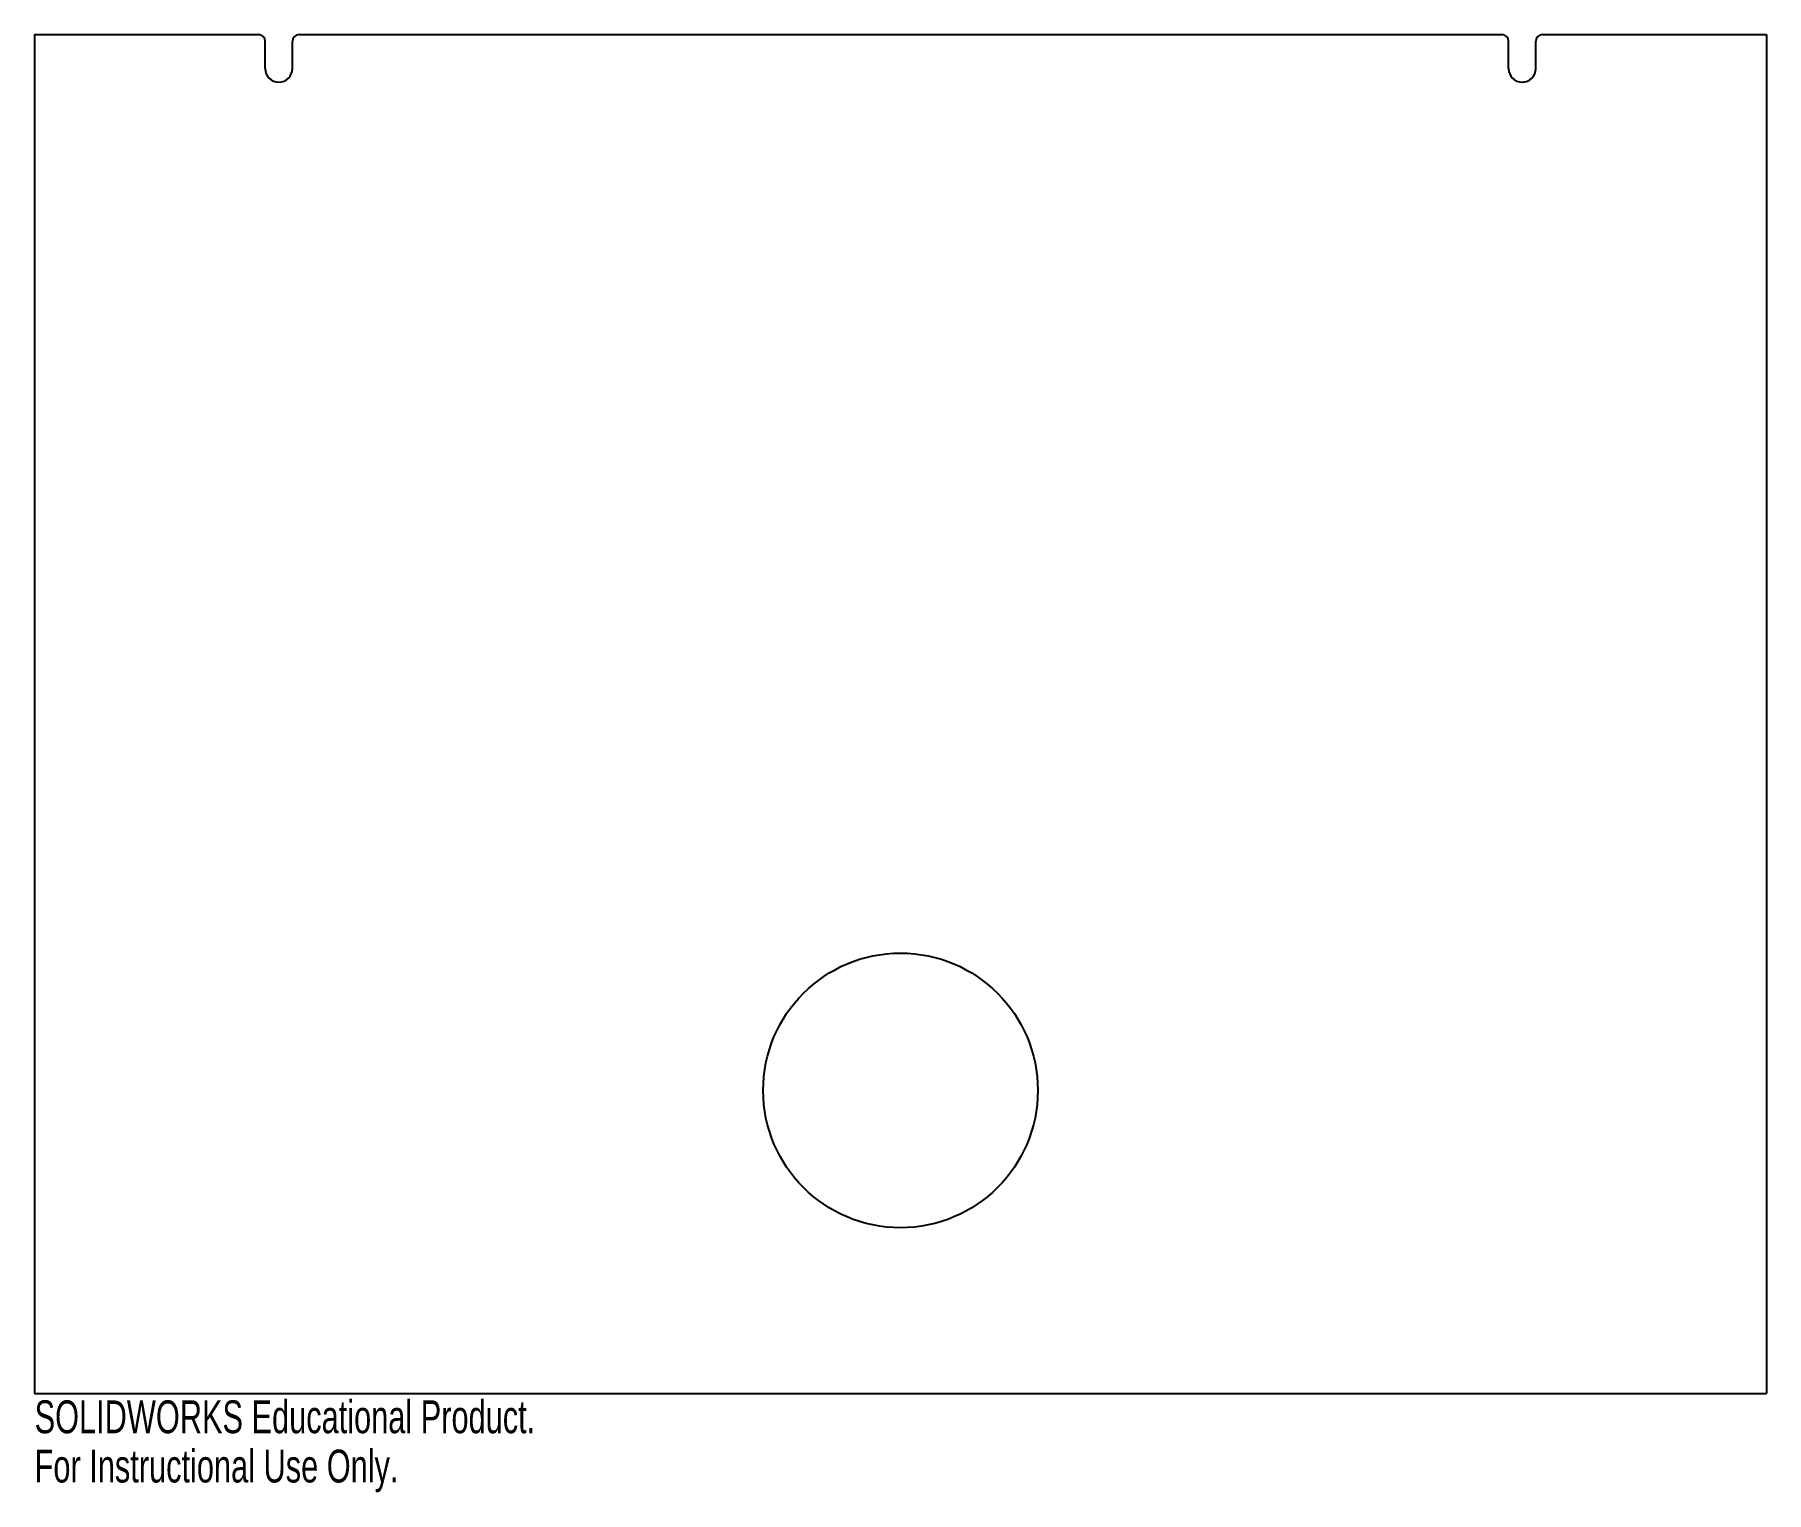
# Model space of a CAD drawing. Header units: millimetres. Extents: x -127 to 127, y -15 to 200.
import ezdxf

# ---------------------------------------------------------------- set-up
doc = ezdxf.new("R2010")
doc.units = ezdxf.units.MM
doc.styles.add('SLDTEXTSTYLE0', font='TXT', dxfattribs={"width": 0.7})

msp = doc.modelspace()

# ---------------------------------------------------------------- linework, layer by layer
at = {"color": 7, "linetype": 'Continuous', "lineweight": 25}
for p, q in [((-127.44, 200), (-94.5, 200)), ((-127.44, 200), (-127.44, 0)), ((-93.5, 195), (-93.5, 199)), ((-89.5, 195), (-89.5, 199)), ((-88.5, 200), (88.5, 200)), ((89.5, 195), (89.5, 199)), ((93.5, 195), (93.5, 199)), ((94.5, 200), (127.44, 200)), ((127.44, 200), (127.44, 0)), ((-127.44, 0), (127.44, 0))]:
    msp.add_line(p, q, dxfattribs=at)
msp.add_circle((0, 44.6), 20.21, dxfattribs=at)
for centre, radius, start, end in [((-94.5, 199), 1, 0, 90), ((-88.5, 199), 1, 90, 180), ((88.5, 199), 1, 0, 90), ((94.5, 199), 1, 90, 180), ((-91.5, 195), 2, 180, 0), ((91.5, 195), 2, 180, 0)]:
    msp.add_arc(centre, radius, start, end, dxfattribs=at)

# ---------------------------------------------------------------- texts
at = {"color": 7, "linetype": 'Continuous', "char_height": 4.8336, "attachment_point": 1, "style": 'SLDTEXTSTYLE0'}
for s, insert in [('SOLIDWORKS Educational Product.', (-127.44, -1.02)), ('For Instructional Use Only.', (-127.44, -8.27))]:
    msp.add_mtext(s, dxfattribs=dict(at, insert=insert))

doc.saveas('drawing.dxf')
